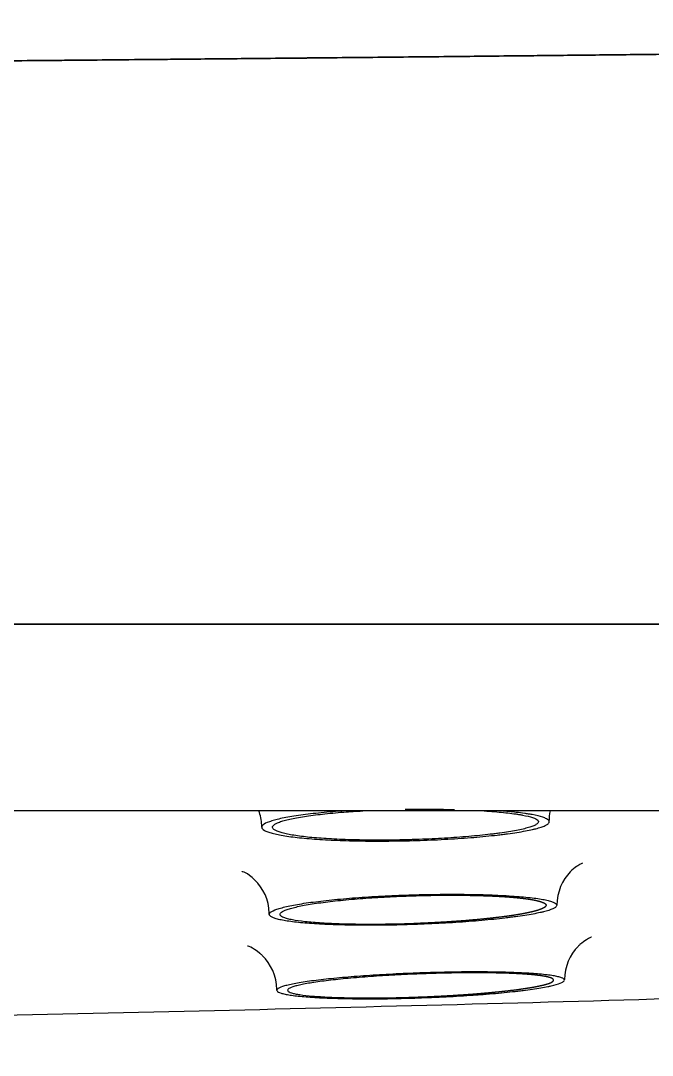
# Model space of a CAD drawing. Header units: millimetres. Extents: x 0 to 2650, y -1173 to 718.
# Drawn here: x 996.5 to 1084.4, y 330.4 to 474.3 of the extents above; entities that cross this region are included whole.
import ezdxf

# ---------------------------------------------------------------- set-up
doc = ezdxf.new("R2010")
doc.units = ezdxf.units.MM
doc.layers.add('Blocks', color=7, linetype='Continuous')
doc.layers.add('Blocks$Inner', color=7, linetype='Continuous', lineweight=25, true_color=0x007f00)
doc.layers.add('Blocks$Outline', color=7, linetype='Continuous', lineweight=35, true_color=0xff3f3f)

# ---------------------------------------------------------------- blocks, each defined once
blk = doc.blocks.new('Balcony Lounge Bench Front')
at = {"layer": 'Blocks$Inner'}
blk.add_lwpolyline([(1216.64, 364.38), (1052.69, 364.38), (866.74, 364.38), (770.82, 364.38), (704.99, 364.38), (639.17, 364.38), (543.24, 364.38), (357.3, 364.38), (193.35, 364.38)], dxfattribs=at)
for points, knots in [([(1228.41, 471.36), (1222.79, 471.28), (1217.16, 471.2), (1200.28, 470.97), (1189.03, 470.82), (1155.28, 470.39), (1132.77, 470.12), (1065.25, 469.35), (1020.22, 468.9), (930.16, 468.12), (885.12, 467.8), (817.55, 467.42), (795.03, 467.3), (761.25, 467.16), (749.99, 467.12), (733.1, 467.06), (727.47, 467.04), (721.84, 467.02)], [540.554883, 540.554883, 540.554883, 540.554883, 557.446204, 557.446204, 591.228846, 591.228846, 658.794129, 658.794129, 793.924695, 793.924695, 929.055261, 929.055261, 996.620544, 996.620544, 1030.403185, 1030.403185, 1047.294506, 1047.294506, 1047.294506, 1047.294506]), ([(1212.71, 390.41), (1212.36, 390.41), (1212.01, 390.41), (1211.66, 390.41), (1210.97, 390.41), (1210.27, 390.41), (1209.58, 390.41), (1208.19, 390.41), (1206.8, 390.41), (1205.41, 390.41), (1194.28, 390.4), (1183.16, 390.4), (1172.04, 390.39), (1160.92, 390.39), (1149.8, 390.39), (1138.68, 390.38), (1127.56, 390.38), (1116.43, 390.37), (1105.31, 390.37), (1083.07, 390.36), (1060.83, 390.35), (1038.59, 390.35), (1016.35, 390.34), (994.1, 390.33), (971.86, 390.33), (949.62, 390.32), (927.37, 390.32), (905.13, 390.31), (894.01, 390.31), (882.89, 390.31), (871.76, 390.31), (860.64, 390.31), (849.52, 390.31), (838.4, 390.3), (827.28, 390.3), (816.16, 390.3), (805.04, 390.3), (799.48, 390.3), (793.92, 390.3), (788.36, 390.3), (782.8, 390.3), (777.24, 390.3), (771.68, 390.3), (749.45, 390.3), (727.22, 390.3), (704.99, 390.3)], [-1041.587203, -1041.587203, -1041.587203, -1041.587203, -1040.544327, -1040.544327, -1040.544327, -1038.45859, -1038.45859, -1038.45859, -1034.287168, -1034.287168, -1034.287168, -1000.918164, -1000.918164, -1000.918164, -967.552598, -967.552598, -967.552598, -934.189335, -934.189335, -934.189335, -867.462836, -867.462836, -867.462836, -800.72842, -800.72842, -800.72842, -733.992012, -733.992012, -733.992012, -700.626238, -700.626238, -700.626238, -667.263057, -667.263057, -667.263057, -633.900388, -633.900388, -633.900388, -617.218431, -617.218431, -617.218431, -600.535727, -600.535727, -600.535727, -533.846776, -533.846776, -533.846776, -533.846776]), ([(1030.08, 362.11), (1030.08, 362.21), (1030.08, 362.3), (1030.07, 362.4), (1030.04, 363.1), (1029.9, 363.77), (1029.67, 364.38)], [0.00001, 0.00001, 0.00001, 0.00001, 0.320185, 0.320185, 0.320185, 2.596124, 2.596124, 2.596124, 2.596124]), ([(1041.63, 364.38), (1041.34, 364.36), (1041.06, 364.34), (1040.22, 364.28), (1039.67, 364.24), (1038.61, 364.14), (1038.09, 364.09), (1036.61, 363.93), (1035.7, 363.82), (1034.46, 363.63), (1034.07, 363.56), (1033.34, 363.43), (1033, 363.37), (1032.38, 363.23), (1032.1, 363.16), (1031.58, 363.02), (1031.34, 362.94), (1030.73, 362.72), (1030.44, 362.58), (1030.18, 362.36), (1030.12, 362.28), (1030.08, 362.17), (1030.08, 362.14), (1030.08, 362.11)], [6.675896, 6.675896, 6.675896, 6.675896, 7.617177, 7.617177, 9.521471, 9.521471, 11.425766, 11.425766, 15.234354, 15.234354, 17.138648, 17.138648, 19.042943, 19.042943, 20.947237, 20.947237, 22.851531, 22.851531, 26.66012, 26.66012, 28.564414, 28.564414, 29.406037, 29.406037, 29.406037, 29.406037]), ([(1031.58, 362.11), (1031.58, 362.14), (1031.58, 362.17), (1031.62, 362.27), (1031.67, 362.34), (1031.91, 362.55), (1032.18, 362.69), (1032.75, 362.9), (1032.96, 362.97), (1033.44, 363.1), (1033.71, 363.17), (1034.29, 363.3), (1034.6, 363.36), (1035.27, 363.49), (1035.63, 363.55), (1036.78, 363.73), (1037.62, 363.83), (1038.99, 363.99), (1039.47, 364.03), (1040.45, 364.13), (1040.96, 364.17), (1042.34, 364.28), (1043.22, 364.33), (1044.13, 364.38)], [115.881389, 115.881389, 115.881389, 115.881389, 116.659939, 116.659939, 118.421624, 118.421624, 121.944994, 121.944994, 123.706679, 123.706679, 125.468364, 125.468364, 127.23005, 127.23005, 128.991735, 128.991735, 132.515105, 132.515105, 134.27679, 134.27679, 136.038475, 136.038475, 138.933594, 138.933594, 138.933594, 138.933594]), ([(1050.01, 364.6), (1050.62, 364.61), (1051.22, 364.61), (1053.03, 364.62), (1054.21, 364.62), (1055.88, 364.59), (1056.39, 364.58), (1056.89, 364.57)], [2.657643, 2.657643, 2.657643, 2.657643, 5.305819, 5.305819, 10.611637, 10.611637, 12.939406, 12.939406, 12.939406, 12.939406]), ([(1061.01, 364.38), (1061.26, 364.37), (1061.51, 364.35), (1062.71, 364.26), (1063.56, 364.18), (1064.71, 364.05), (1065.08, 364), (1065.59, 363.93), (1065.75, 363.9), (1066.07, 363.85), (1066.22, 363.82), (1066.94, 363.69), (1067.4, 363.57), (1067.85, 363.42), (1067.93, 363.39), (1068.08, 363.33), (1068.15, 363.3), (1068.33, 363.2), (1068.42, 363.14), (1068.55, 363), (1068.58, 362.93), (1068.58, 362.86)], [19.84083, 19.84083, 19.84083, 19.84083, 21.223275, 21.223275, 26.529093, 26.529093, 29.182003, 29.182003, 30.508457, 30.508457, 31.834912, 31.834912, 37.140731, 37.140731, 38.467186, 38.467186, 39.79364, 39.79364, 42.44655, 42.44655, 45.212049, 45.212049, 45.212049, 45.212049]), ([(1070.08, 362.86), (1070.08, 362.94), (1070.04, 363.01), (1069.97, 363.08), (1069.91, 363.15), (1069.81, 363.22), (1069.68, 363.29), (1069.61, 363.32), (1069.54, 363.36), (1069.46, 363.39), (1069.38, 363.43), (1069.29, 363.46), (1069.19, 363.49), (1068.81, 363.62), (1068.3, 363.74), (1067.68, 363.86), (1067.53, 363.89), (1067.36, 363.91), (1067.19, 363.94), (1067.02, 363.97), (1066.84, 364), (1066.66, 364.02), (1066.29, 364.08), (1065.9, 364.13), (1065.49, 364.17), (1064.83, 364.25), (1064.11, 364.32), (1063.33, 364.38)], [102.587783, 102.587783, 102.587783, 102.587783, 105.349563, 105.349563, 105.349563, 108.003155, 108.003155, 108.003155, 109.338421, 109.338421, 109.338421, 110.666148, 110.666148, 110.666148, 115.958997, 115.958997, 115.958997, 117.289695, 117.289695, 117.289695, 118.624436, 118.624436, 118.624436, 121.273336, 121.273336, 121.273336, 125.484911, 125.484911, 125.484911, 125.484911]), ([(1068.58, 362.86), (1068.58, 362.8), (1068.55, 362.74), (1068.47, 362.64), (1068.43, 362.6), (1068.34, 362.53), (1068.29, 362.5), (1068.12, 362.39), (1067.97, 362.33), (1067.63, 362.19), (1067.43, 362.12), (1067.09, 362.02), (1066.96, 361.99), (1066.71, 361.92), (1066.57, 361.89), (1065.86, 361.72), (1065.19, 361.59), (1064.05, 361.41), (1063.64, 361.35), (1063, 361.26), (1062.78, 361.23), (1062.33, 361.17), (1062.1, 361.15), (1060.94, 361.01), (1059.94, 360.91), (1058.34, 360.77), (1057.79, 360.73), (1056.67, 360.65), (1056.1, 360.61), (1054.37, 360.51), (1053.19, 360.45), (1051.97, 360.41)], [45.212049, 45.212049, 45.212049, 45.212049, 47.752368, 47.752368, 49.078823, 49.078823, 50.405278, 50.405278, 53.058187, 53.058187, 55.711096, 55.711096, 57.037551, 57.037551, 58.364006, 58.364006, 63.669824, 63.669824, 66.322734, 66.322734, 67.649188, 67.649188, 68.975643, 68.975643, 74.281462, 74.281462, 76.934371, 76.934371, 79.58728, 79.58728, 84.893099, 84.893099, 84.893099, 84.893099]), ([(1052.13, 360.28), (1053.44, 360.32), (1054.72, 360.38), (1055.96, 360.45), (1056.59, 360.49), (1057.2, 360.53), (1057.81, 360.57), (1058.41, 360.61), (1059.01, 360.66), (1059.59, 360.7), (1060.74, 360.8), (1061.82, 360.9), (1062.83, 361.02), (1063.08, 361.05), (1063.32, 361.08), (1063.57, 361.11), (1063.81, 361.14), (1064.05, 361.17), (1064.28, 361.2), (1064.74, 361.26), (1065.18, 361.32), (1065.59, 361.39), (1066.42, 361.52), (1067.14, 361.65), (1067.75, 361.79), (1067.91, 361.83), (1068.05, 361.86), (1068.19, 361.9), (1068.33, 361.93), (1068.46, 361.97), (1068.59, 362.01), (1068.84, 362.08), (1069.05, 362.15), (1069.24, 362.22), (1069.43, 362.29), (1069.58, 362.37), (1069.71, 362.44), (1069.77, 362.47), (1069.82, 362.51), (1069.87, 362.55), (1069.92, 362.58), (1069.96, 362.62), (1069.99, 362.66), (1070.05, 362.73), (1070.08, 362.8), (1070.08, 362.86)], [62.902923, 62.902923, 62.902923, 62.902923, 68.209424, 68.209424, 68.209424, 70.857493, 70.857493, 70.857493, 73.524602, 73.524602, 73.524602, 78.818793, 78.818793, 78.818793, 80.145806, 80.145806, 80.145806, 81.480819, 81.480819, 81.480819, 84.136588, 84.136588, 84.136588, 89.434318, 89.434318, 89.434318, 90.769746, 90.769746, 90.769746, 92.099641, 92.099641, 92.099641, 94.743578, 94.743578, 94.743578, 97.386619, 97.386619, 97.386619, 98.715376, 98.715376, 98.715376, 100.050879, 100.050879, 100.050879, 102.587783, 102.587783, 102.587783, 102.587783]), ([(1030.08, 362.11), (1030.08, 362.07), (1030.09, 362.03), (1030.17, 361.84), (1030.36, 361.7), (1030.82, 361.49), (1031, 361.43), (1031.42, 361.29), (1031.66, 361.23), (1032.46, 361.05), (1033.09, 360.93), (1034.21, 360.78), (1034.61, 360.73), (1035.44, 360.63), (1035.88, 360.59), (1036.8, 360.51), (1037.28, 360.47), (1038.27, 360.4), (1038.79, 360.37), (1040.41, 360.29), (1041.54, 360.25), (1043.3, 360.21), (1043.9, 360.2), (1045.12, 360.18), (1045.74, 360.18), (1047.62, 360.18), (1048.88, 360.2), (1050.16, 360.22)], [29.406037, 29.406037, 29.406037, 29.406037, 30.468708, 30.468708, 34.277297, 34.277297, 36.181591, 36.181591, 38.085885, 38.085885, 41.894474, 41.894474, 43.798768, 43.798768, 45.703062, 45.703062, 47.607356, 47.607356, 49.511651, 49.511651, 53.320239, 53.320239, 55.224533, 55.224533, 57.128828, 57.128828, 60.937416, 60.937416, 60.937416, 60.937416]), ([(1050.16, 360.35), (1048.97, 360.33), (1047.8, 360.31), (1046.07, 360.31), (1045.49, 360.31), (1044.36, 360.32), (1043.81, 360.33), (1042.18, 360.37), (1041.14, 360.4), (1039.14, 360.51), (1038.22, 360.57), (1036.94, 360.68), (1036.54, 360.72), (1035.77, 360.81), (1035.4, 360.86), (1034.37, 361), (1033.78, 361.11), (1033.04, 361.28), (1032.82, 361.34), (1032.43, 361.47), (1032.26, 361.53), (1031.84, 361.72), (1031.67, 361.85), (1031.59, 362.03), (1031.58, 362.07), (1031.58, 362.11)], [86.711293, 86.711293, 86.711293, 86.711293, 90.234663, 90.234663, 91.996348, 91.996348, 93.758033, 93.758033, 97.281403, 97.281403, 100.804773, 100.804773, 102.566458, 102.566458, 104.328143, 104.328143, 107.851514, 107.851514, 109.613199, 109.613199, 111.374884, 111.374884, 114.898254, 114.898254, 115.881389, 115.881389, 115.881389, 115.881389]), ([(1074.7, 357.09), (1074.7, 357.09), (1074.61, 357.06), (1074.41, 356.96), (1074.28, 356.89), (1074.1, 356.79), (1073.89, 356.64), (1073.62, 356.46), (1073.32, 356.22), (1073, 355.89)], [31.092118, 31.092118, 31.092118, 31.092118, 33.326755, 33.326755, 33.326755, 34.774209, 34.774209, 34.774209, 36.515231, 36.515231, 36.515231, 36.515231]), ([(1031.13, 349.99), (1031.13, 350.04), (1031.13, 350.1), (1031.13, 350.15), (1031.09, 351.99), (1030.25, 353.67), (1029.14, 354.75)], [105.340765, 105.340765, 105.340765, 105.340765, 105.503586, 105.503586, 105.503586, 111.47301, 111.47301, 111.47301, 111.47301]), ([(1031.13, 349.99), (1031.13, 350.02), (1031.14, 350.05), (1031.18, 350.15), (1031.23, 350.22), (1031.49, 350.43), (1031.79, 350.57), (1032.4, 350.78), (1032.64, 350.85), (1033.16, 350.99), (1033.45, 351.06), (1034.07, 351.19), (1034.41, 351.26), (1035.14, 351.39), (1035.53, 351.46), (1036.78, 351.65), (1037.69, 351.77), (1039.18, 351.94), (1039.69, 351.99), (1040.76, 352.1), (1041.31, 352.15), (1043, 352.29), (1044.17, 352.38), (1045.99, 352.49), (1046.61, 352.52), (1047.87, 352.58), (1048.5, 352.61), (1049.13, 352.64)], [105.340765, 105.340765, 105.340765, 105.340765, 106.188656, 106.188656, 108.095951, 108.095951, 111.910541, 111.910541, 113.817836, 113.817836, 115.725131, 115.725131, 117.632426, 117.632426, 119.539721, 119.539721, 123.354311, 123.354311, 125.261606, 125.261606, 127.168901, 127.168901, 130.983491, 130.983491, 132.890786, 132.890786, 134.798081, 134.798081, 134.798081, 134.798081]), ([(1032.63, 349.99), (1032.63, 350.02), (1032.64, 350.05), (1032.67, 350.14), (1032.73, 350.21), (1032.97, 350.4), (1033.24, 350.53), (1033.81, 350.73), (1034.02, 350.8), (1034.51, 350.93), (1034.77, 351), (1035.35, 351.12), (1035.66, 351.19), (1036.34, 351.31), (1036.7, 351.38), (1037.86, 351.56), (1038.7, 351.67), (1040.07, 351.83), (1040.55, 351.89), (1041.54, 351.99), (1042.05, 352.04), (1043.61, 352.17), (1044.69, 352.25), (1046.38, 352.36), (1046.95, 352.39), (1048.11, 352.46), (1048.7, 352.48), (1049.28, 352.51)], [313.716375, 313.716375, 313.716375, 313.716375, 314.500721, 314.500721, 316.265072, 316.265072, 319.793774, 319.793774, 321.558124, 321.558124, 323.322475, 323.322475, 325.086826, 325.086826, 326.851177, 326.851177, 330.379879, 330.379879, 332.14423, 332.14423, 333.908581, 333.908581, 337.437282, 337.437282, 339.201633, 339.201633, 340.965984, 340.965984, 340.965984, 340.965984]), ([(1051.01, 352.7), (1051.67, 352.72), (1052.33, 352.74), (1053.63, 352.76), (1054.28, 352.77), (1055.55, 352.78), (1056.19, 352.79), (1057.45, 352.78), (1058.07, 352.78), (1059.89, 352.76), (1061.05, 352.73), (1062.68, 352.66), (1063.21, 352.64), (1064.24, 352.59), (1064.73, 352.55), (1066.12, 352.45), (1066.95, 352.38), (1068.06, 352.24), (1068.4, 352.2), (1069.03, 352.1), (1069.31, 352.05), (1069.81, 351.94), (1070.04, 351.89), (1070.33, 351.8), (1070.42, 351.77), (1070.58, 351.71), (1070.66, 351.68), (1070.99, 351.53), (1071.12, 351.4), (1071.13, 351.27)], [136.683937, 136.683937, 136.683937, 136.683937, 138.648763, 138.648763, 140.61359, 140.61359, 142.578417, 142.578417, 144.543244, 144.543244, 148.472898, 148.472898, 150.437725, 150.437725, 152.402552, 152.402552, 156.332205, 156.332205, 158.297032, 158.297032, 160.261859, 160.261859, 162.226686, 162.226686, 163.209099, 163.209099, 164.191513, 164.191513, 168.121166, 168.121166, 168.121166, 168.121166]), ([(1071.13, 351.25), (1071.13, 351.19), (1071.1, 351.13), (1071.02, 351.03), (1070.98, 351), (1070.89, 350.93), (1070.83, 350.89), (1070.52, 350.72), (1070.15, 350.58), (1069.54, 350.41), (1069.41, 350.38), (1069.13, 350.31), (1068.98, 350.27), (1068.52, 350.17), (1068.19, 350.1), (1067.11, 349.9), (1066.29, 349.77), (1065.14, 349.62), (1064.9, 349.59), (1064.42, 349.53), (1064.17, 349.5), (1063.42, 349.41), (1062.9, 349.35), (1061.82, 349.24), (1061.26, 349.19), (1060.11, 349.09), (1059.51, 349.04), (1057.7, 348.9), (1056.46, 348.82), (1054.54, 348.72), (1053.89, 348.68), (1053.2, 348.65), (1053.16, 348.65), (1053.13, 348.65)], [42.441444, 42.441444, 42.441444, 42.441444, 44.276673, 44.276673, 45.259086, 45.259086, 46.2415, 46.2415, 50.171153, 50.171153, 51.153567, 51.153567, 52.13598, 52.13598, 54.100807, 54.100807, 58.030461, 58.030461, 59.012874, 59.012874, 59.995288, 59.995288, 61.960115, 61.960115, 63.924942, 63.924942, 65.889768, 65.889768, 69.819422, 69.819422, 71.784249, 71.784249, 71.891376, 71.891376, 71.891376, 71.891376]), ([(1051.26, 348.58), (1049.98, 348.53), (1048.71, 348.5), (1046.83, 348.48), (1046.21, 348.47), (1044.98, 348.47), (1044.38, 348.47), (1042.62, 348.48), (1041.49, 348.5), (1039.87, 348.55), (1039.35, 348.57), (1038.35, 348.62), (1037.87, 348.65), (1036.95, 348.71), (1036.51, 348.74), (1035.67, 348.81), (1035.27, 348.85), (1034.15, 348.98), (1033.52, 349.07), (1032.72, 349.22), (1032.48, 349.28), (1032.05, 349.39), (1031.87, 349.45), (1031.41, 349.63), (1031.23, 349.75), (1031.14, 349.92), (1031.13, 349.96), (1031.13, 349.99)], [73.764641, 73.764641, 73.764641, 73.764641, 77.579231, 77.579231, 79.486526, 79.486526, 81.393821, 81.393821, 85.208411, 85.208411, 87.115706, 87.115706, 89.023001, 89.023001, 90.930296, 90.930296, 92.837591, 92.837591, 96.652181, 96.652181, 98.559476, 98.559476, 100.466771, 100.466771, 104.281361, 104.281361, 105.340765, 105.340765, 105.340765, 105.340765]), ([(1051.25, 348.71), (1050.07, 348.66), (1048.89, 348.63), (1047.16, 348.6), (1046.58, 348.6), (1045.44, 348.59), (1044.89, 348.59), (1043.26, 348.6), (1042.21, 348.62), (1040.72, 348.66), (1040.23, 348.68), (1039.31, 348.72), (1038.86, 348.74), (1038.01, 348.8), (1037.61, 348.83), (1036.83, 348.89), (1036.46, 348.93), (1035.43, 349.04), (1034.84, 349.13), (1034.1, 349.27), (1033.88, 349.32), (1033.48, 349.43), (1033.32, 349.48), (1032.89, 349.65), (1032.72, 349.77), (1032.64, 349.92), (1032.63, 349.96), (1032.63, 349.99)], [284.506756, 284.506756, 284.506756, 284.506756, 288.035458, 288.035458, 289.799809, 289.799809, 291.564159, 291.564159, 295.092861, 295.092861, 296.857212, 296.857212, 298.621563, 298.621563, 300.385914, 300.385914, 302.150265, 302.150265, 305.678967, 305.678967, 307.443317, 307.443317, 309.207668, 309.207668, 312.73637, 312.73637, 313.716375, 313.716375, 313.716375, 313.716375]), ([(1075.95, 346.82), (1075.95, 346.82), (1075.88, 346.8), (1075.73, 346.72), (1075.61, 346.67), (1075.45, 346.59), (1075.24, 346.46), (1074.98, 346.3), (1074.68, 346.09), (1074.34, 345.79), (1074.26, 345.71), (1074.17, 345.62), (1074.08, 345.53), (1072.99, 344.42), (1072.2, 342.72), (1072.19, 340.91)], [31.452914, 31.452914, 31.452914, 31.452914, 33.41567, 33.41567, 33.41567, 34.839518, 34.839518, 34.839518, 36.590681, 36.590681, 36.590681, 37.056629, 37.056629, 37.056629, 42.873929, 42.873929, 42.873929, 42.873929]), ([(1032.18, 339.44), (1032.18, 339.46), (1032.18, 339.49), (1032.18, 339.52), (1032.16, 341.39), (1031.33, 343.13), (1030.16, 344.27), (1030.05, 344.37), (1029.94, 344.47), (1029.83, 344.56), (1028.69, 345.52), (1028.11, 345.59), (1028.1, 345.57)], [0.000007, 0.000007, 0.000007, 0.000007, 0.083698, 0.083698, 0.083698, 6.055404, 6.055404, 6.055404, 6.605058, 6.605058, 6.605058, 12.113597, 12.113597, 12.113597, 12.113597]), ([(1216.64, 342.6), (1216.59, 342.59), (1216.55, 342.59), (1216.51, 342.59), (1215.92, 342.57), (1215.34, 342.55), (1214.76, 342.52), (1212.43, 342.44), (1210.1, 342.35), (1207.77, 342.26), (1203.12, 342.08), (1198.46, 341.91), (1193.8, 341.74), (1184.49, 341.4), (1175.18, 341.06), (1165.87, 340.74), (1147.24, 340.1), (1128.61, 339.49), (1109.98, 338.92), (1064.99, 337.55), (1019.99, 336.43), (974.98, 335.52), (929.98, 334.61), (884.97, 333.92), (839.96, 333.46), (794.97, 333), (749.98, 332.78), (704.99, 332.78)], [-1030.597712, -1030.597712, -1030.597712, -1030.597712, -1030.467005, -1030.467005, -1030.467005, -1028.716244, -1028.716244, -1028.716244, -1021.726434, -1021.726434, -1021.726434, -1007.74364, -1007.74364, -1007.74364, -979.788621, -979.788621, -979.788621, -923.867941, -923.867941, -923.867941, -788.816801, -788.816801, -788.816801, -653.768562, -653.768562, -653.768562, -518.79142, -518.79142, -518.79142, -518.79142]), ([(1050.21, 341.77), (1049.58, 341.74), (1048.95, 341.71), (1047.69, 341.64), (1047.07, 341.61), (1045.25, 341.5), (1044.08, 341.42), (1042.39, 341.28), (1041.83, 341.24), (1040.76, 341.14), (1040.25, 341.09), (1038.76, 340.94), (1037.85, 340.83), (1036.6, 340.67), (1036.2, 340.61), (1035.47, 340.5), (1035.13, 340.44), (1034.51, 340.32), (1034.22, 340.27), (1033.7, 340.15), (1033.46, 340.09), (1032.84, 339.91), (1032.55, 339.8), (1032.29, 339.63), (1032.23, 339.57), (1032.19, 339.49), (1032.18, 339.46), (1032.18, 339.44)], [213.068353, 213.068353, 213.068353, 213.068353, 215.643723, 215.643723, 218.219093, 218.219093, 223.369833, 223.369833, 225.945204, 225.945204, 228.520574, 228.520574, 233.671314, 233.671314, 236.246685, 236.246685, 238.822055, 238.822055, 241.397425, 241.397425, 243.972795, 243.972795, 249.123536, 249.123536, 251.698906, 251.698906, 252.852796, 252.852796, 252.852796, 252.852796]), ([(1050.36, 341.64), (1049.78, 341.61), (1049.19, 341.58), (1048.03, 341.52), (1047.46, 341.48), (1045.77, 341.38), (1044.69, 341.3), (1043.12, 341.17), (1042.61, 341.13), (1041.62, 341.04), (1041.14, 340.99), (1039.77, 340.84), (1038.92, 340.74), (1037.77, 340.59), (1037.4, 340.53), (1036.73, 340.43), (1036.41, 340.37), (1035.83, 340.26), (1035.57, 340.21), (1035.08, 340.1), (1034.86, 340.04), (1034.29, 339.88), (1034.02, 339.77), (1033.78, 339.61), (1033.73, 339.56), (1033.69, 339.48), (1033.68, 339.46), (1033.68, 339.44)], [254.652767, 254.652767, 254.652767, 254.652767, 257.227989, 257.227989, 259.803211, 259.803211, 264.953655, 264.953655, 267.528877, 267.528877, 270.1041, 270.1041, 275.254544, 275.254544, 277.829766, 277.829766, 280.404988, 280.404988, 282.98021, 282.98021, 285.555433, 285.555433, 290.705877, 290.705877, 293.281099, 293.281099, 294.43498, 294.43498, 294.43498, 294.43498]), ([(1072.18, 340.85), (1072.18, 340.97), (1072.04, 341.07), (1071.71, 341.2), (1071.63, 341.23), (1071.47, 341.28), (1071.38, 341.3), (1071.09, 341.37), (1070.86, 341.41), (1070.36, 341.5), (1070.08, 341.54), (1069.45, 341.61), (1069.11, 341.65), (1068, 341.75), (1067.17, 341.81), (1065.77, 341.87), (1065.29, 341.89), (1064.26, 341.93), (1063.73, 341.94), (1062.1, 341.97), (1060.94, 341.99), (1059.12, 341.98), (1058.49, 341.98), (1057.24, 341.97), (1056.6, 341.96), (1055.33, 341.93), (1054.68, 341.92), (1053.38, 341.88), (1052.72, 341.86), (1052.06, 341.84)], [179.124315, 179.124315, 179.124315, 179.124315, 183.056053, 183.056053, 184.038987, 184.038987, 185.021922, 185.021922, 186.98779, 186.98779, 188.953659, 188.953659, 190.919528, 190.919528, 194.851266, 194.851266, 196.817135, 196.817135, 198.783004, 198.783004, 202.714741, 202.714741, 204.68061, 204.68061, 206.646479, 206.646479, 208.612348, 208.612348, 210.578217, 210.578217, 210.578217, 210.578217]), ([(1054.16, 338.46), (1054.2, 338.46), (1054.25, 338.46), (1054.95, 338.49), (1055.6, 338.53), (1057.51, 338.63), (1058.76, 338.71), (1060.27, 338.82), (1060.57, 338.84), (1061.16, 338.89), (1061.46, 338.91), (1062.32, 338.98), (1062.88, 339.03), (1063.95, 339.13), (1064.47, 339.19), (1065.23, 339.27), (1065.47, 339.3), (1065.96, 339.35), (1066.2, 339.38), (1067.35, 339.53), (1068.17, 339.64), (1069.25, 339.83), (1069.58, 339.89), (1070.04, 339.98), (1070.19, 340.01), (1070.46, 340.07), (1070.59, 340.1), (1071.21, 340.26), (1071.58, 340.38), (1071.89, 340.53), (1071.94, 340.56), (1072.03, 340.62), (1072.07, 340.65), (1072.16, 340.74), (1072.18, 340.79), (1072.18, 340.85)], [149.636103, 149.636103, 149.636103, 149.636103, 149.775655, 149.775655, 151.741524, 151.741524, 155.673262, 155.673262, 156.656196, 156.656196, 157.63913, 157.63913, 159.604999, 159.604999, 161.570868, 161.570868, 162.553803, 162.553803, 163.536737, 163.536737, 167.468475, 167.468475, 169.434344, 169.434344, 170.417278, 170.417278, 171.400212, 171.400212, 175.33195, 175.33195, 176.314884, 176.314884, 177.297819, 177.297819, 179.124315, 179.124315, 179.124315, 179.124315]), ([(1032.18, 339.44), (1032.18, 339.41), (1032.19, 339.38), (1032.28, 339.24), (1032.47, 339.14), (1032.92, 338.99), (1033.11, 338.95), (1033.53, 338.85), (1033.77, 338.81), (1034.57, 338.69), (1035.21, 338.61), (1036.33, 338.52), (1036.73, 338.49), (1037.56, 338.43), (1038, 338.41), (1038.92, 338.36), (1039.4, 338.34), (1040.4, 338.31), (1040.93, 338.29), (1042.55, 338.26), (1043.68, 338.25), (1045.44, 338.25), (1046.04, 338.25), (1047.26, 338.26), (1047.89, 338.27), (1049.77, 338.31), (1051.04, 338.34), (1052.32, 338.39)], [252.852796, 252.852796, 252.852796, 252.852796, 254.274276, 254.274276, 259.425017, 259.425017, 262.000387, 262.000387, 264.575757, 264.575757, 269.726497, 269.726497, 272.301868, 272.301868, 274.877238, 274.877238, 277.452608, 277.452608, 280.027978, 280.027978, 285.178719, 285.178719, 287.754089, 287.754089, 290.329459, 290.329459, 295.4802, 295.4802, 295.4802, 295.4802]), ([(1033.68, 339.44), (1033.68, 339.41), (1033.69, 339.38), (1033.77, 339.25), (1033.94, 339.16), (1034.37, 339.03), (1034.54, 338.98), (1034.93, 338.9), (1035.15, 338.86), (1035.89, 338.75), (1036.48, 338.68), (1037.51, 338.6), (1037.88, 338.57), (1038.66, 338.52), (1039.07, 338.5), (1039.92, 338.46), (1040.36, 338.44), (1041.29, 338.41), (1041.77, 338.4), (1043.27, 338.37), (1044.31, 338.37), (1045.95, 338.37), (1046.5, 338.37), (1047.63, 338.39), (1048.21, 338.4), (1049.95, 338.43), (1051.12, 338.47), (1052.31, 338.52)], [294.43498, 294.43498, 294.43498, 294.43498, 295.856321, 295.856321, 301.006765, 301.006765, 303.581988, 303.581988, 306.15721, 306.15721, 311.307654, 311.307654, 313.882876, 313.882876, 316.458098, 316.458098, 319.033321, 319.033321, 321.608543, 321.608543, 326.758987, 326.758987, 329.334209, 329.334209, 331.909431, 331.909431, 337.059876, 337.059876, 337.059876, 337.059876])]:
    blk.add_open_spline(points, degree=3, knots=knots, dxfattribs=at)
for points in [[(1070.08, 362.86), (1070.08, 363.39), (1070.14, 363.9), (1070.26, 364.38)], [(1068.58, 362.97), (1068.58, 362.94), (1068.58, 362.9), (1068.58, 362.86)], [(1050.16, 360.22), (1050.82, 360.24), (1051.47, 360.26), (1052.13, 360.28)], [(1029.14, 354.75), (1028.02, 355.84), (1027.34, 355.94), (1027.34, 355.93)], [(1073, 355.89), (1071.93, 354.79), (1071.13, 353.09), (1071.13, 351.25)], [(1049.13, 352.64), (1049.76, 352.66), (1050.38, 352.68), (1051.01, 352.7)], [(1049.28, 352.51), (1049.86, 352.53), (1050.44, 352.55), (1051.02, 352.57)], [(1053.13, 348.65), (1052.51, 348.62), (1051.89, 348.6), (1051.26, 348.58)], [(1052.06, 341.84), (1051.44, 341.82), (1050.83, 341.79), (1050.21, 341.77)], [(1052.07, 341.71), (1051.5, 341.69), (1050.93, 341.66), (1050.36, 341.64)], [(1052.31, 338.52), (1052.87, 338.54), (1053.44, 338.56), (1054.01, 338.59)], [(1052.32, 338.39), (1052.93, 338.41), (1053.55, 338.43), (1054.16, 338.46)]]:
    blk.add_open_spline(points, degree=3, dxfattribs=at)
for points, weights in [([(1051.97, 360.41), (1051.37, 360.39), (1050.76, 360.37), (1050.16, 360.35)], [1, 0.999999999989, 0.999999999989, 1]), ([(1052.98, 348.78), (1052.4, 348.75), (1051.83, 348.73), (1051.25, 348.71)], [1, 0.999999999997, 0.999999999997, 1])]:
    blk.add_rational_spline(points, weights, degree=3, dxfattribs=at)
for points, weights, knots in [([(1051.02, 352.57), (1051.05, 352.57), (1051.08, 352.57), (1051.1, 352.58), (1051.72, 352.59), (1052.32, 352.61), (1052.92, 352.62), (1054.13, 352.65), (1055.31, 352.66), (1056.47, 352.66), (1057.05, 352.66), (1057.63, 352.66), (1058.19, 352.65), (1058.75, 352.64), (1059.3, 352.63), (1059.83, 352.62), (1060.36, 352.61), (1060.88, 352.59), (1061.38, 352.57), (1061.89, 352.56), (1062.37, 352.53), (1062.85, 352.51), (1063.79, 352.46), (1064.65, 352.4), (1065.41, 352.33), (1065.8, 352.29), (1066.16, 352.25), (1066.5, 352.21), (1066.66, 352.19), (1066.83, 352.17), (1066.99, 352.15), (1067.14, 352.12), (1067.29, 352.1), (1067.44, 352.08), (1068.01, 351.99), (1068.47, 351.89), (1068.82, 351.78), (1068.91, 351.75), (1068.99, 351.73), (1069.07, 351.7), (1069.14, 351.67), (1069.21, 351.64), (1069.27, 351.61), (1069.39, 351.56), (1069.48, 351.5), (1069.54, 351.44), (1069.6, 351.38), (1069.63, 351.32), (1069.63, 351.25)], [1, 1.00000000012, 1.00000000023, 1.00000000035, 1.00000000035, 1.00000000035, 1.00000000035, 1.00000000035, 1.00000000035, 1.00000000035, 1.00000000035, 1.00000000034, 1.00000000034, 1.00000000034, 1.00000000034, 1.00000000034, 1.00000000034, 1.00000000034, 1.00000000034, 1.00000000034, 1.00000000034, 1.00000000034, 1.00000000034, 1.00000000034, 1.00000000034, 1.00000000034, 1.00000000034, 1.00000000034, 1.00000000034, 1.00000000034, 1.00000000034, 1.00000000034, 1.00000000034, 1.00000000034, 1.00000000034, 1.00000000034, 1.00000000034, 1.00000000034, 1.00000000034, 1.00000000034, 1.00000000034, 1.00000000034, 1.00000000034, 1.00000000034, 1.00000000034, 1.00000000034, 1.00000000034, 1.00000000034, 1.00000000034], [200.457156, 200.457156, 200.457156, 200.457156, 200.578208, 200.578208, 200.578208, 203.238002, 203.238002, 203.238002, 208.529122, 208.529122, 208.529122, 211.194438, 211.194438, 211.194438, 213.839504, 213.839504, 213.839504, 216.478794, 216.478794, 216.478794, 219.137726, 219.137726, 219.137726, 224.438059, 224.438059, 224.438059, 227.085136, 227.085136, 227.085136, 228.41895, 228.41895, 228.41895, 229.748811, 229.748811, 229.748811, 235.038015, 235.038015, 235.038015, 236.364759, 236.364759, 236.364759, 237.699073, 237.699073, 237.699073, 240.350887, 240.350887, 240.350887, 243.043727, 243.043727, 243.043727, 243.043727]), ([(1069.63, 351.25), (1069.63, 351.19), (1069.6, 351.13), (1069.54, 351.07), (1069.52, 351.04), (1069.48, 351), (1069.43, 350.97), (1069.39, 350.94), (1069.34, 350.91), (1069.28, 350.88), (1069.16, 350.81), (1069.02, 350.75), (1068.84, 350.68), (1068.67, 350.62), (1068.47, 350.55), (1068.24, 350.49), (1068.12, 350.45), (1068, 350.42), (1067.87, 350.39), (1067.74, 350.35), (1067.6, 350.32), (1067.46, 350.29), (1066.89, 350.16), (1066.22, 350.03), (1065.45, 349.91), (1065.07, 349.85), (1064.67, 349.79), (1064.24, 349.73), (1064.02, 349.7), (1063.8, 349.67), (1063.57, 349.64), (1063.35, 349.61), (1063.12, 349.59), (1062.89, 349.56), (1061.95, 349.45), (1060.95, 349.34), (1059.88, 349.24), (1059.35, 349.2), (1058.8, 349.15), (1058.24, 349.1), (1057.68, 349.06), (1057.11, 349.02), (1056.53, 348.98), (1055.38, 348.9), (1054.19, 348.84), (1052.98, 348.78)], [1.00000000034, 1.00000000034, 1.00000000034, 1.00000000034, 1.00000000034, 1.00000000034, 1.00000000034, 1.00000000034, 1.00000000034, 1.00000000034, 1.00000000034, 1.00000000034, 1.00000000034, 1.00000000035, 1.00000000035, 1.00000000035, 1.00000000035, 1.00000000035, 1.00000000035, 1.00000000035, 1.00000000035, 1.00000000035, 1.00000000035, 1.00000000035, 1.00000000035, 1.00000000035, 1.00000000035, 1.00000000035, 1.00000000035, 1.00000000035, 1.00000000035, 1.00000000035, 1.00000000035, 1.00000000035, 1.00000000035, 1.00000000035, 1.00000000035, 1.00000000035, 1.00000000035, 1.00000000035, 1.00000000035, 1.00000000035, 1.00000000035, 1.00000000024, 1.00000000012, 1], [243.043727, 243.043727, 243.043727, 243.043727, 245.645829, 245.645829, 245.645829, 246.980419, 246.980419, 246.980419, 248.308315, 248.308315, 248.308315, 250.949628, 250.949628, 250.949628, 253.59184, 253.59184, 253.59184, 254.920873, 254.920873, 254.920873, 256.255481, 256.255481, 256.255481, 261.55014, 261.55014, 261.55014, 264.204444, 264.204444, 264.204444, 265.538752, 265.538752, 265.538752, 266.865085, 266.865085, 266.865085, 272.156722, 272.156722, 272.156722, 274.822619, 274.822619, 274.822619, 277.469532, 277.469532, 277.469532, 282.773804, 282.773804, 282.773804, 282.773804]), ([(1070.68, 340.84), (1070.68, 340.89), (1070.65, 340.95), (1070.6, 341), (1070.54, 341.05), (1070.45, 341.09), (1070.33, 341.14), (1070.27, 341.16), (1070.2, 341.19), (1070.13, 341.21), (1070.05, 341.23), (1069.97, 341.25), (1069.89, 341.28), (1069.53, 341.36), (1069.07, 341.44), (1068.5, 341.51), (1068.36, 341.53), (1068.21, 341.54), (1068.05, 341.56), (1067.89, 341.58), (1067.73, 341.59), (1067.56, 341.61), (1067.22, 341.64), (1066.86, 341.66), (1066.48, 341.69), (1065.72, 341.74), (1064.86, 341.78), (1063.92, 341.81), (1063.45, 341.82), (1062.96, 341.83), (1062.46, 341.84), (1061.95, 341.85), (1061.44, 341.86), (1060.91, 341.86), (1060.37, 341.87), (1059.83, 341.87), (1059.27, 341.86), (1058.71, 341.86), (1058.13, 341.86), (1057.55, 341.85), (1056.39, 341.84), (1055.21, 341.81), (1054, 341.78), (1053.4, 341.76), (1052.8, 341.74), (1052.19, 341.71), (1052.15, 341.71), (1052.11, 341.71), (1052.07, 341.71)], [1.00000001761, 1.00000001761, 1.00000001761, 1.00000001761, 1.00000001762, 1.00000001762, 1.00000001762, 1.00000001762, 1.00000001763, 1.00000001763, 1.00000001763, 1.00000001763, 1.00000001764, 1.00000001765, 1.00000001767, 1.00000001769, 1.00000001769, 1.0000000177, 1.0000000177, 1.00000001771, 1.00000001771, 1.00000001772, 1.00000001773, 1.00000001774, 1.00000001775, 1.00000001778, 1.00000001781, 1.00000001784, 1.00000001786, 1.00000001787, 1.00000001789, 1.00000001791, 1.00000001792, 1.00000001794, 1.00000001796, 1.00000001798, 1.000000018, 1.00000001801, 1.00000001803, 1.00000001805, 1.00000001809, 1.00000001813, 1.00000001817, 1.00000001818, 1.0000000182, 1.00000001822, 1.00000001215, 1.00000000607, 1], [209.544446, 209.544446, 209.544446, 209.544446, 212.204731, 212.204731, 212.204731, 214.857659, 214.857659, 214.857659, 216.192493, 216.192493, 216.192493, 217.519733, 217.519733, 217.519733, 222.811371, 222.811371, 222.811371, 224.141957, 224.141957, 224.141957, 225.47644, 225.47644, 225.47644, 228.1249, 228.1249, 228.1249, 233.428349, 233.428349, 233.428349, 236.088883, 236.088883, 236.088883, 238.729808, 238.729808, 238.729808, 241.376516, 241.376516, 241.376516, 244.043469, 244.043469, 244.043469, 249.33768, 249.33768, 249.33768, 251.998859, 251.998859, 251.998859, 252.162776, 252.162776, 252.162776, 252.162776]), ([(1054.01, 338.59), (1055.22, 338.64), (1056.41, 338.71), (1057.56, 338.79), (1058.14, 338.82), (1058.71, 338.86), (1059.27, 338.9), (1059.83, 338.95), (1060.38, 338.99), (1060.92, 339.04), (1061.99, 339.13), (1062.99, 339.23), (1063.92, 339.33), (1064.16, 339.36), (1064.38, 339.38), (1064.61, 339.41), (1064.83, 339.44), (1065.06, 339.46), (1065.27, 339.49), (1065.7, 339.54), (1066.11, 339.6), (1066.49, 339.66), (1067.26, 339.77), (1067.93, 339.88), (1068.5, 340), (1068.64, 340.03), (1068.78, 340.06), (1068.91, 340.09), (1069.04, 340.11), (1069.16, 340.14), (1069.28, 340.17), (1069.51, 340.23), (1069.71, 340.29), (1069.89, 340.34), (1070.06, 340.4), (1070.21, 340.46), (1070.33, 340.51), (1070.39, 340.54), (1070.44, 340.57), (1070.48, 340.6), (1070.53, 340.63), (1070.57, 340.65), (1070.6, 340.68), (1070.66, 340.74), (1070.68, 340.79), (1070.68, 340.84)], [1, 1.00000000602, 1.00000001204, 1.00000001806, 1.00000001804, 1.00000001802, 1.00000001801, 1.00000001799, 1.00000001797, 1.00000001795, 1.00000001792, 1.00000001788, 1.00000001785, 1.00000001784, 1.00000001783, 1.00000001783, 1.00000001782, 1.00000001781, 1.0000000178, 1.00000001779, 1.00000001777, 1.00000001776, 1.00000001773, 1.00000001771, 1.00000001769, 1.00000001769, 1.00000001768, 1.00000001768, 1.00000001767, 1.00000001767, 1.00000001766, 1.00000001765, 1.00000001765, 1.00000001764, 1.00000001763, 1.00000001763, 1.00000001762, 1.00000001762, 1.00000001762, 1.00000001762, 1.00000001762, 1.00000001762, 1.00000001761, 1.00000001761, 1.00000001761, 1.00000001761], [169.768643, 169.768643, 169.768643, 169.768643, 175.075019, 175.075019, 175.075019, 177.722902, 177.722902, 177.722902, 180.389687, 180.389687, 180.389687, 185.682956, 185.682956, 185.682956, 187.009698, 187.009698, 187.009698, 188.344399, 188.344399, 188.344399, 190.999352, 190.999352, 190.999352, 196.295486, 196.295486, 196.295486, 197.630462, 197.630462, 197.630462, 198.959786, 198.959786, 198.959786, 201.602658, 201.602658, 201.602658, 204.244766, 204.244766, 204.244766, 205.573123, 205.573123, 205.573123, 206.908123, 206.908123, 206.908123, 209.544446, 209.544446, 209.544446, 209.544446])]:
    blk.add_rational_spline(points, weights, degree=3, knots=knots, dxfattribs=at)
at = {"layer": 'Blocks$Outline'}
for points, weights, knots in [([(1272.78, 7.4), (1272.85, 7.4), (1272.91, 7.41), (1272.98, 7.41), (1271.81, 102.57), (1270.65, 197.73), (1269.49, 292.89), (1269.09, 325.86), (1268.67, 359.69), (1268.27, 392.46), (1266.98, 498.05), (1265.69, 603.64), (1264.4, 709.23), (1264.4, 709.5), (1264.39, 710.03), (1264.38, 710.81), (1264.37, 711.57), (1264.37, 712.31), (1264.36, 713.01), (1264.35, 713.67), (1264.34, 714.3), (1264.34, 714.89), (1264.33, 715.43), (1264.33, 715.92), (1264.32, 716.36), (1264.32, 716.75), (1264.31, 717.08), (1264.31, 717.35), (1264.3, 717.57), (1264.3, 717.73), (1264.3, 717.79), (1264.3, 717.83), (1258.46, 717.85), (1252.62, 717.85), (1246.77, 717.84), (1243.76, 717.84), (1240.97, 717.85), (1237.96, 717.82), (1234.99, 717.8), (1231.99, 717.75), (1229.03, 717.67), (1217.41, 717.37), (1205.79, 717.05), (1194.16, 716.74), (1170.93, 716.12), (1147.69, 715.51), (1124.44, 714.92), (1105.37, 714.44), (1085.8, 713.96), (1065.73, 713.49), (1038.53, 712.85), (1011.88, 712.28), (985.8, 711.77), (985.48, 711.76), (985.16, 711.76), (984.84, 711.75), (964.78, 711.36), (944.61, 711.01), (924.33, 710.69), (909.44, 710.46), (894.76, 710.26), (880.3, 710.08), (866.32, 709.91), (852.72, 709.76), (839.5, 709.64), (839.34, 709.64), (839.19, 709.64), (839.03, 709.63), (815.29, 709.41), (791.32, 709.25), (767.57, 709.15), (746.77, 709.06), (725.79, 709.01), (704.99, 709.01), (684.2, 709.01), (663.22, 709.06), (642.42, 709.15), (618.67, 709.25), (594.7, 709.41), (570.96, 709.63), (570.8, 709.64), (570.65, 709.64), (570.49, 709.64), (557.27, 709.76), (543.66, 709.91), (529.69, 710.08), (515.22, 710.26), (500.55, 710.46), (485.66, 710.69), (465.38, 711.01), (445.21, 711.36), (425.15, 711.75), (424.83, 711.76), (424.51, 711.76), (424.19, 711.77), (398.11, 712.28), (371.46, 712.85), (344.26, 713.49), (324.19, 713.96), (304.62, 714.44), (285.55, 714.92), (262.3, 715.51), (239.06, 716.12), (215.83, 716.74), (204.2, 717.05), (192.58, 717.37), (180.96, 717.67), (178, 717.75), (175, 717.8), (172.03, 717.82), (169.02, 717.85), (166.23, 717.84), (163.21, 717.84), (157.37, 717.85), (151.53, 717.85), (145.69, 717.83), (145.69, 717.79), (145.69, 717.73), (145.69, 717.57), (145.68, 717.35), (145.68, 717.08), (145.67, 716.75), (145.67, 716.36), (145.66, 715.92), (145.66, 715.43), (145.65, 714.89), (145.65, 714.3), (145.64, 713.67), (145.63, 713.01), (145.62, 712.31), (145.61, 711.57), (145.61, 710.81), (145.6, 710.03), (145.59, 709.5), (145.59, 709.23), (144.3, 603.64), (143.01, 498.05), (141.72, 392.46), (141.32, 359.69), (140.9, 325.86), (140.5, 292.89), (139.34, 197.73), (138.18, 102.57), (137.01, 7.41), (137.08, 7.41), (137.14, 7.4), (137.21, 7.4)], [1, 1, 1, 1, 1, 1, 1, 0.98089198336, 0.98089198336, 1, 1, 1, 1, 1, 1, 1, 1, 1, 1, 1, 1, 1, 1, 1, 1, 1, 1, 1, 1, 1, 1, 1, 1, 1, 1, 1, 1, 1, 1, 1, 1, 1, 1, 1, 1, 1, 1, 1, 1, 1, 1, 1, 1, 1, 1, 1, 1, 1, 1, 1, 1, 1, 1, 1, 1, 1, 1, 1, 1, 1, 1, 1, 1, 1, 1, 1, 1, 1, 1, 1, 1, 1, 1, 1, 1, 1, 1, 1, 1, 1, 1, 1, 1, 1, 1, 1, 1, 1, 1, 1, 1, 1, 1, 1, 1, 1, 1, 1, 1, 1, 1, 1, 1, 1, 1, 1, 1, 1, 1, 1, 1, 1, 1, 1, 1, 1, 1, 1, 1, 1, 1, 1, 1, 1, 1, 1, 1, 1, 0.98089198336, 0.98089198336, 1, 1, 1, 1, 1, 1, 1], [0.991235, 0.991235, 0.991235, 0.991235, 1, 1, 1, 2, 2, 2, 104.520259, 104.520259, 104.520259, 431.459196, 431.459196, 431.459196, 432.459196, 433.459196, 434.459196, 435.459196, 436.459196, 437.459196, 438.459196, 439.459196, 440.459196, 441.459196, 442.459196, 443.459196, 444.459196, 445.459196, 446.459196, 447.459196, 448.459196, 448.459196, 448.459196, 465.98297, 465.98297, 465.98297, 474.803647, 474.803647, 474.803647, 483.749244, 483.749244, 483.749244, 518.814716, 518.814716, 518.814716, 588.890593, 588.890593, 588.890593, 647.860592, 647.860592, 647.860592, 728.074023, 728.074023, 728.074023, 729.039601, 729.039601, 729.039601, 789.695526, 789.695526, 789.695526, 833.799507, 833.799507, 833.799507, 874.65809, 874.65809, 874.65809, 875.123687, 875.123687, 875.123687, 946.622931, 946.622931, 946.622931, 1009.202222, 1009.202222, 1009.202222, 1071.781512, 1071.781512, 1071.781512, 1143.280756, 1143.280756, 1143.280756, 1143.746353, 1143.746353, 1143.746353, 1184.604936, 1184.604936, 1184.604936, 1228.708918, 1228.708918, 1228.708918, 1289.364842, 1289.364842, 1289.364842, 1290.33042, 1290.33042, 1290.33042, 1370.543851, 1370.543851, 1370.543851, 1429.51385, 1429.51385, 1429.51385, 1499.589727, 1499.589727, 1499.589727, 1534.655199, 1534.655199, 1534.655199, 1543.600796, 1543.600796, 1543.600796, 1552.421473, 1552.421473, 1552.421473, 1569.945248, 1569.945248, 1569.945248, 1570.945248, 1571.945248, 1572.945248, 1573.945248, 1574.945248, 1575.945248, 1576.945248, 1577.945248, 1578.945248, 1579.945248, 1580.945248, 1581.945248, 1582.945248, 1583.945248, 1584.945248, 1585.945248, 1586.945248, 1586.945248, 1586.945248, 1913.884184, 1913.884184, 1913.884184, 2016.404443, 2016.404443, 2016.404443, 2017.404443, 2017.404443, 2017.404443, 2017.413208, 2017.413208, 2017.413208, 2017.413208]), ([(704.95, 467), (710.58, 467.03), (716.21, 467.01), (721.84, 467.02), (727.47, 467.04), (733.1, 467.06), (749.99, 467.12), (761.25, 467.16), (795.03, 467.3), (817.55, 467.42), (885.12, 467.8), (930.16, 468.12), (1020.22, 468.9), (1065.25, 469.35), (1132.77, 470.12), (1155.28, 470.39), (1189.03, 470.82), (1200.28, 470.97), (1217.16, 471.2), (1222.79, 471.28), (1228.41, 471.36), (1233.69, 471.43), (1238.99, 471.47), (1244.27, 471.49), (1244.61, 471.49), (1244.95, 471.49), (1245.29, 471.49), (1245.62, 445.06), (1245.95, 418.63), (1246.27, 392.2), (1246.46, 377.32), (1246.64, 362.07), (1246.83, 346.64)], [1, 1, 1, 1, 1, 1, 1, 1, 1, 1, 1, 1, 1, 1, 1, 1, 1, 1, 1, 1, 1, 1, 1, 1, 1, 1, 1, 1, 1, 1, 0.991232476188, 0.98648784367, 0.985766102447], [-1064.185827, -1064.185827, -1064.185827, -1064.185827, -1047.294506, -1047.294506, -1047.294506, -1030.403185, -1030.403185, -996.620544, -996.620544, -929.055261, -929.055261, -793.924695, -793.924695, -658.794129, -658.794129, -591.228846, -591.228846, -557.446204, -557.446204, -540.554883, -540.554883, -540.554883, -524.682966, -524.682966, -524.682966, -523.671063, -523.671063, -523.671063, -441.832316, -441.832316, -441.832316, -394.784555, -394.784555, -394.784555, -394.784555])]:
    blk.add_rational_spline(points, weights, degree=3, knots=knots, dxfattribs=at)
blk.add_open_spline([(1238.78, 390.41), (1233.22, 390.41), (1227.65, 390.41), (1222.09, 390.41), (1220.7, 390.41), (1219.31, 390.41), (1217.92, 390.41), (1217.75, 390.41), (1217.57, 390.41), (1217.4, 390.41), (1217.23, 390.41), (1217.05, 390.41), (1216.88, 390.41), (1216.53, 390.41), (1216.18, 390.41), (1215.83, 390.41), (1215.14, 390.41), (1214.44, 390.41), (1213.75, 390.41), (1213.58, 390.41), (1213.4, 390.41), (1213.23, 390.41), (1213.05, 390.41), (1212.88, 390.41), (1212.71, 390.41), (1212.36, 390.41), (1212.01, 390.41), (1211.66, 390.41), (1210.97, 390.41), (1210.27, 390.41), (1209.58, 390.41), (1208.19, 390.41), (1206.8, 390.41), (1205.41, 390.41), (1194.28, 390.4), (1183.16, 390.4), (1172.04, 390.39), (1160.92, 390.39), (1149.8, 390.39), (1138.68, 390.38), (1127.56, 390.38), (1116.43, 390.37), (1105.31, 390.37), (1083.07, 390.36), (1060.83, 390.35), (1038.59, 390.35), (1016.35, 390.34), (994.1, 390.33), (971.86, 390.33), (949.62, 390.32), (927.37, 390.32), (905.13, 390.31), (894.01, 390.31), (882.89, 390.31), (871.76, 390.31), (860.64, 390.31), (849.52, 390.31), (838.4, 390.3), (827.28, 390.3), (816.16, 390.3), (805.04, 390.3), (799.48, 390.3), (793.92, 390.3), (788.36, 390.3), (782.8, 390.3), (777.24, 390.3), (771.68, 390.3), (749.45, 390.3), (727.22, 390.3), (704.99, 390.3), (682.77, 390.3), (660.54, 390.3), (638.31, 390.3), (632.75, 390.3), (627.19, 390.3), (621.63, 390.3), (616.07, 390.3), (610.51, 390.3), (604.95, 390.3), (593.83, 390.3), (582.71, 390.3), (571.59, 390.3), (560.47, 390.31), (549.35, 390.31), (538.22, 390.31), (527.1, 390.31), (515.98, 390.31), (504.86, 390.31), (482.62, 390.32), (460.37, 390.32), (438.13, 390.33), (415.88, 390.33), (393.64, 390.34), (371.4, 390.35), (349.16, 390.35), (326.92, 390.36), (304.68, 390.37), (293.55, 390.37), (282.43, 390.38), (271.31, 390.38), (260.19, 390.39), (249.07, 390.39), (237.95, 390.39), (226.83, 390.4), (215.71, 390.4), (204.58, 390.41), (203.19, 390.41), (201.8, 390.41), (200.41, 390.41), (199.72, 390.41), (199.02, 390.41), (198.33, 390.41), (197.98, 390.41), (197.63, 390.41), (197.28, 390.41), (197.11, 390.41), (196.94, 390.41), (196.76, 390.41), (196.59, 390.41), (196.41, 390.41), (196.24, 390.41), (195.55, 390.41), (194.85, 390.41), (194.15, 390.41), (193.81, 390.41), (193.46, 390.41), (193.11, 390.41), (192.94, 390.41), (192.76, 390.41), (192.59, 390.41), (192.42, 390.41), (192.24, 390.41), (192.07, 390.41), (190.68, 390.41), (189.29, 390.41), (187.9, 390.41), (182.34, 390.41), (176.77, 390.41), (171.21, 390.41)], degree=3, knots=[-1067.6582, -1067.6582, -1067.6582, -1067.6582, -1050.972991, -1050.972991, -1050.972991, -1046.801689, -1046.801689, -1046.801689, -1046.280276, -1046.280276, -1046.280276, -1045.758808, -1045.758808, -1045.758808, -1044.715897, -1044.715897, -1044.715897, -1042.63014, -1042.63014, -1042.63014, -1042.10868, -1042.10868, -1042.10868, -1041.587203, -1041.587203, -1041.587203, -1040.544327, -1040.544327, -1040.544327, -1038.45859, -1038.45859, -1038.45859, -1034.287168, -1034.287168, -1034.287168, -1000.918164, -1000.918164, -1000.918164, -967.552598, -967.552598, -967.552598, -934.189335, -934.189335, -934.189335, -867.462836, -867.462836, -867.462836, -800.72842, -800.72842, -800.72842, -733.992012, -733.992012, -733.992012, -700.626238, -700.626238, -700.626238, -667.263057, -667.263057, -667.263057, -633.900388, -633.900388, -633.900388, -617.218431, -617.218431, -617.218431, -600.535727, -600.535727, -600.535727, -533.846776, -533.846776, -533.846776, -467.157826, -467.157826, -467.157826, -450.475122, -450.475122, -450.475122, -433.793165, -433.793165, -433.793165, -400.430495, -400.430495, -400.430495, -367.067315, -367.067315, -367.067315, -333.701541, -333.701541, -333.701541, -266.965133, -266.965133, -266.965133, -200.230717, -200.230717, -200.230717, -133.504218, -133.504218, -133.504218, -100.140955, -100.140955, -100.140955, -66.775388, -66.775388, -66.775388, -33.406385, -33.406385, -33.406385, -29.234963, -29.234963, -29.234963, -27.149225, -27.149225, -27.149225, -26.10635, -26.10635, -26.10635, -25.584873, -25.584873, -25.584873, -25.063413, -25.063413, -25.063413, -22.977656, -22.977656, -22.977656, -21.934745, -21.934745, -21.934745, -21.413277, -21.413277, -21.413277, -20.891864, -20.891864, -20.891864, -16.720562, -16.720562, -16.720562, -0.035353, -0.035353, -0.035353, -0.035353], dxfattribs=at)

msp = doc.modelspace()

# ---------------------------------------------------------------- block references
at = {"layer": 'Blocks'}
msp.add_blockref('Balcony Lounge Bench Front', (0, 0), dxfattribs=at)

doc.saveas('drawing.dxf')
